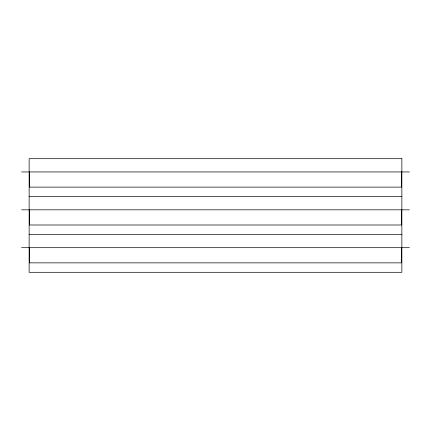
<?xml version="1.0" encoding="UTF-8"?>
<svg xmlns="http://www.w3.org/2000/svg" width="431" height="431" viewBox="0 0 431 431"><rect width="100%" height="100%" fill="white"/><g stroke="black" fill="none" stroke-linecap="round" stroke-linejoin="round"><path stroke-width="0.65" d="M21.55 171.953L29.136 171.953M401.864 171.953L409.45 171.953M29.136 196.563L401.864 196.563M21.55 209.827L29.136 209.827M401.864 209.827L409.45 209.827M29.136 234.437L401.864 234.437M21.55 247.696L29.136 247.696M401.864 247.696L409.45 247.696M401.864 158.694L29.136 158.694L29.136 272.306L401.864 272.306L401.864 158.694M401.552 171.947L29.448 171.947L29.448 187.124L401.552 187.124L401.552 171.947M401.552 209.816L29.448 209.816L29.448 224.993L401.552 224.993L401.552 209.816M401.552 247.69L29.448 247.69L29.448 262.862L401.552 262.862L401.552 247.69"/></g></svg>
